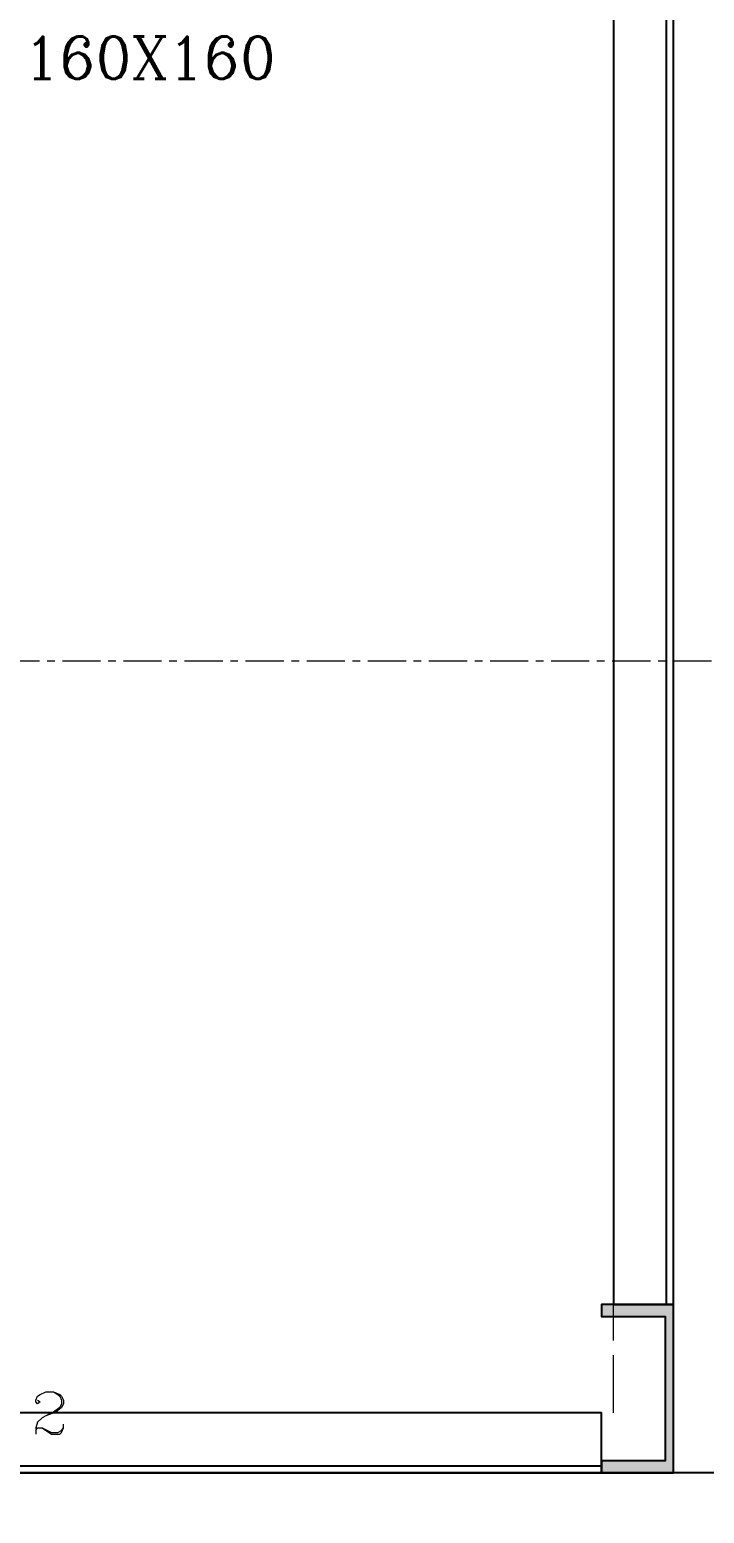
# Model space of a CAD drawing. Header units: millimetres. Extents: x -665 to 1025160, y -26028 to 4210.
# Drawn here: x 18704 to 19265, y -2053 to -820 of the extents above; entities that cross this region are included whole.
import ezdxf

# ---------------------------------------------------------------- set-up
doc = ezdxf.new("R2010")
doc.units = ezdxf.units.MM
doc.linetypes.add('$0$ACAD_ISO02W100', pattern=[15, 12, -3])
doc.linetypes.add('$0$CENTER', pattern=[50.8, 31.75, -6.35, 6.35, -6.35])
doc.layers.add('$0$CL', color=2, linetype='$0$CENTER', lineweight=0)
doc.layers.add('$0$DL', color=8, linetype='$0$ACAD_ISO02W100', lineweight=0)
for name, color, linetype in [('A-SLAB', 7, 'Continuous'), ('S-BEAM', 7, 'Continuous'), ('S-COLUMN', 7, 'Continuous')]:
    doc.layers.add(name, color=color, linetype=linetype)

# ---------------------------------------------------------------- blocks, each defined once
blk = doc.blocks.new('SM_COLUMN_UPN_140_60x140x7x10_R')
at = {"layer": 'S-COLUMN'}
blk.add_hatch(color=256, dxfattribs=at).paths.add_polyline_path([(60, 140), (0, 140), (0, 130), (53, 130), (53, 10), (0, 10), (0, 0), (60, 0)], flags=0)
blk.add_lwpolyline([(60, 140), (0, 140), (0, 130), (53, 130), (53, 10), (0, 10), (0, 0), (60, 0)], close=True, dxfattribs=at)

msp = doc.modelspace()

# ---------------------------------------------------------------- linework, layer by layer
at = {"layer": '$0$CL'}
msp.add_line((16089.178, -1344.443), (19714.044, -1344.443), dxfattribs=at)
at = {"layer": '$0$DL', "ltscale": 4}
msp.add_line((19189.044, -1969.443), (19189.044, -569.443), dxfattribs=at)
at = {"color": 7, "linetype": 'Continuous', "lineweight": 20, "true_color": 0x000007}
for points in [[(18710.199, -1958.848), (18712.306, -1960.428), (18710.199, -1962.008), (18708.619, -1960.428), (18708.619, -1958.848), (18710.199, -1955.688), (18712.306, -1954.108), (18717.046, -1952.001), (18723.366, -1952.001), (18728.633, -1954.108), (18730.213, -1955.688), (18731.793, -1958.848), (18731.793, -1962.008), (18730.213, -1965.168), (18725.473, -1968.855), (18717.046, -1972.015), (18713.886, -1973.595), (18710.199, -1977.282), (18708.619, -1982.022), (18708.619, -1987.289)], [(18723.366, -1952.001), (18727.053, -1954.108), (18728.633, -1955.688), (18730.213, -1958.848), (18730.213, -1962.008), (18728.633, -1965.168), (18723.366, -1968.855), (18717.046, -1972.015)], [(18708.619, -1984.129), (18710.199, -1982.022), (18713.886, -1982.022), (18721.786, -1985.709), (18727.053, -1985.709), (18730.213, -1984.129), (18731.793, -1982.022)], [(18713.886, -1982.022), (18721.786, -1987.289), (18728.633, -1987.289), (18730.213, -1985.709), (18731.793, -1982.022), (18731.793, -1978.862)]]:
    msp.add_lwpolyline(points, dxfattribs=at)
at = {"layer": 'A-SLAB'}
msp.add_lwpolyline([(16539.044, -2269.443), (20039.044, -2269.443), (20039.044, -2019.443), (16539.044, -2019.443)], close=True, dxfattribs=at)
at = {"layer": 'S-BEAM'}
for p, q in [((19233.044, -1879.443), (19233.044, -659.443)), ((17399.044, -2013.443), (19179.044, -2013.443))]:
    msp.add_line(p, q, dxfattribs=at)
for points in [[(19189.044, -1879.443), (19239.044, -1879.443), (19239.044, -659.443), (19189.044, -659.443)], [(17399.044, -2019.443), (19179.044, -2019.443), (19179.044, -1969.443), (17399.044, -1969.443)]]:
    msp.add_lwpolyline(points, close=True, dxfattribs=at)

# ---------------------------------------------------------------- block references
at = {"layer": 'S-COLUMN'}
msp.add_blockref('SM_COLUMN_UPN_140_60x140x7x10_R', (19179.044, -2019.443), dxfattribs=at)

# ---------------------------------------------------------------- texts
at = {"insert": (18447.836, -825.462), "char_height": 35, "attachment_point": 1}
msp.add_mtext_dynamic_manual_height_columns('{\\Fcomplex9|c0;2-HOLES 160X160}', width=659.17336, gutter_width=1, heights=[0], dxfattribs=at)

doc.saveas('drawing.dxf')
